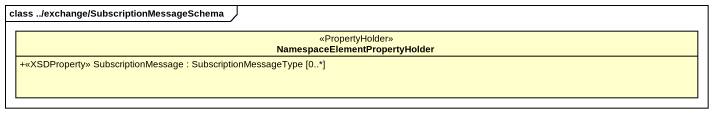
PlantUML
@startuml
mainframe class ../exchange/SubscriptionMessageSchema
hide circle
hide empty members
skinparam classAttributeIconSize 0
class "NamespaceElementPropertyHolder" as NamespaceElementPropertyHold <<PropertyHolder>> {
  +<<XSDProperty>> SubscriptionMessage : SubscriptionMessageType [0..*]
}
@enduml
